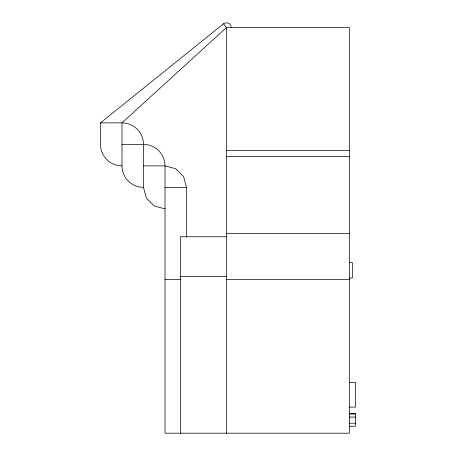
<?xml version="1.0" encoding="UTF-8"?>
<svg xmlns="http://www.w3.org/2000/svg" width="456" height="456" viewBox="0 0 456 456"><rect width="100%" height="100%" fill="white"/><g stroke="black" fill="none" stroke-linecap="round" stroke-linejoin="round"><path stroke-width="0.68" d="M165.009 208.894L154.253 206.015L146.382 198.143L143.503 187.387A21.506 21.506 0 0 1 121.991 165.876A21.506 21.506 0 0 1 100.485 144.37L100.485 122.864L223.554 23.758A4.828 4.828 0 0 1 231.295 27.611M100.485 122.864L121.991 122.864L226.461 27.611L349.37 27.611L349.37 433.2L165.009 433.2L165.009 165.876A21.506 21.506 0 0 0 143.503 144.37A21.506 21.506 0 0 0 121.991 122.864L121.991 165.876M121.991 144.37L143.503 144.37L143.503 187.387M226.461 150.514L349.37 150.514M226.461 156.659L349.37 156.659M143.503 165.876L165.009 165.876L175.765 168.76L183.637 176.632L186.521 187.387L186.521 237.023M165.009 187.387L186.521 187.387M226.461 233.478L349.37 233.478M226.461 236.755L180.376 236.755L180.376 433.2M349.37 262.667L352.442 262.667L352.442 278.029L349.37 278.029M180.376 276.496L226.461 276.496M165.009 279.568L180.969 279.568M226.461 279.568L349.37 279.568M349.37 382.498L355.515 382.498L355.515 407.083L349.37 407.083M349.37 413.609L355.515 413.609L355.515 426.286L349.37 426.286M349.37 413.997L355.515 413.997M349.37 417.069L355.515 417.069M349.37 423.214L355.515 423.214M223.554 23.758L226.461 27.611L226.461 433.2"/></g></svg>
